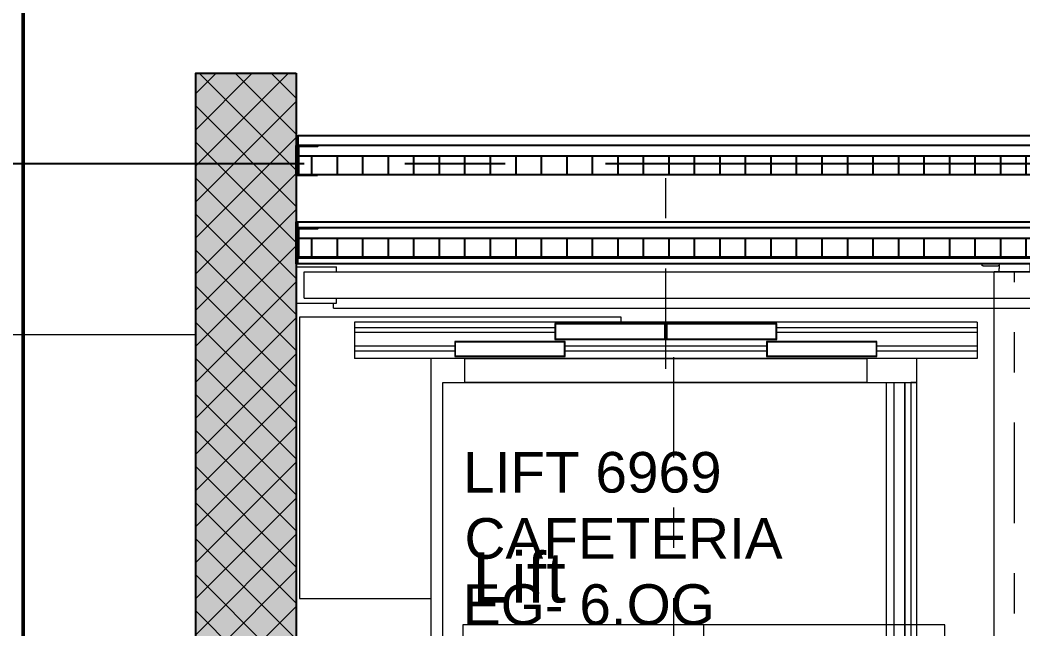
# Model space of a CAD drawing. Header units: millimetres. Extents: x -5 to 111, y -3 to 86.
# Drawn here: x 17.943 to 20.439, y 19.741 to 21.257 of the extents above; entities that cross this region are included whole.
import ezdxf

# ---------------------------------------------------------------- set-up
doc = ezdxf.new("R2010")
doc.units = ezdxf.units.MM
doc.linetypes.add('MITTE', pattern=[2, 1.25, -0.25, 0.25, -0.25])
doc.linetypes.add('STRICHPUNKT2', pattern=[0.5, 0.25, -0.125, 0, -0.125])
doc.layers.add('A1------H-', color=8, linetype='Continuous')
for name, color, linetype, lineweight in [('A1------J-', 10, 'Continuous', 50), ('A1------N-', 9, 'Continuous', 25), ('A1E00---E-', 3, 'MITTE', 25), ('A1E6----E-', 3, 'Continuous', 25), ('A1E6----H-', 5, 'Continuous', 18), ('A1I6----E-', 3, 'Continuous', 25), ('A1M11---E-', 3, 'Continuous', 25), ('A1M11---H-', 5, 'Continuous', 25), ('A1Z21---E-', 210, 'Continuous', 18), ('A1Z29---T-', 5, 'Continuous', 18)]:
    doc.layers.add(name, color=color, linetype=linetype, lineweight=lineweight)
doc.styles.add('ARIAL', font='ARIAL.TTF')

# ---------------------------------------------------------------- blocks, each defined once
blk = doc.blocks.new('Gruppe-457')
at = {"layer": 'A1I6----E-', "linetype": 'Continuous', "lineweight": 9}
for p, q in [((-30.4629, -21.8986), (-30.4629, -21.8936)), ((-30.4604, -21.8986), (-30.4629, -21.8986)), ((-30.4604, -21.8986), (-30.4234, -21.8986)), ((-30.4329, -24.3386), (-30.4329, -21.9136)), ((-30.3329, -21.9136), (-30.4329, -21.9136)), ((-30.4209, -21.8986), (-30.4234, -21.8986)), ((-30.4209, -21.8936), (-30.4209, -21.9047)), ((-30.4209, -21.9136), (-30.4209, -21.9047)), ((-30.3449, -21.8936), (-30.3449, -21.9047)), ((-30.3424, -21.8986), (-30.3449, -21.8986)), ((-30.3449, -21.9047), (-30.3449, -21.9136)), ((-30.3054, -21.8986), (-30.3424, -21.8986)), ((-30.3329, -22.6011), (-30.3329, -21.9136)), ((-30.3029, -21.8986), (-30.3054, -21.8986)), ((-30.3029, -21.8936), (-30.3029, -21.8986)), ((-30.3329, -22.7861), (-30.3329, -22.6661)), ((-30.3329, -24.3386), (-30.3329, -22.8511)), ((-30.4629, -24.3586), (-30.4629, -24.3536)), ((-30.4629, -24.3536), (-30.4604, -24.3536)), ((-30.4604, -24.3536), (-30.4234, -24.3536)), ((-30.3329, -24.3386), (-30.4329, -24.3386)), ((-30.4234, -24.3536), (-30.4209, -24.3536)), ((-30.4209, -24.3475), (-30.4209, -24.3386)), ((-30.4209, -24.3586), (-30.4209, -24.3475)), ((-30.3449, -24.3386), (-30.3449, -24.3475)), ((-30.3449, -24.3586), (-30.3449, -24.3475)), ((-30.3449, -24.3536), (-30.3424, -24.3536)), ((-30.3054, -24.3536), (-30.3424, -24.3536)), ((-30.3054, -24.3536), (-30.3029, -24.3536)), ((-30.3029, -24.3536), (-30.3029, -24.3586))]:
    blk.add_line(p, q, dxfattribs=at)
blk = doc.blocks.new('Gruppe-461')
at = {"layer": 'A1I6----E-', "linetype": 'Continuous', "lineweight": 9}
for p, q in [((-30.4754, -22.0386), (-32.0254, -22.0386)), ((-32.0254, -22.0386), (-32.0254, -22.0526)), ((-30.4754, -22.0386), (-30.4754, -22.0526)), ((-31.5264, -22.0526), (-32.0254, -22.0526)), ((-32.0254, -22.0526), (-32.0254, -22.0646)), ((-32.0254, -22.0646), (-32.0254, -22.0986)), ((-31.5264, -22.0646), (-32.0254, -22.0646)), ((-30.4754, -22.0526), (-30.9744, -22.0526)), ((-30.4754, -22.0646), (-30.9744, -22.0646)), ((-30.4754, -22.0526), (-30.4754, -22.0646)), ((-30.4754, -22.0646), (-30.4754, -22.0986)), ((-31.7759, -22.0986), (-32.0254, -22.0986)), ((-32.0254, -22.0986), (-32.0254, -22.1106)), ((-31.7759, -22.1106), (-32.0254, -22.1106)), ((-32.0254, -22.1106), (-32.0254, -22.1219)), ((-30.9999, -22.0986), (-31.5009, -22.0986)), ((-30.9999, -22.1106), (-31.5009, -22.1106)), ((-30.4754, -22.0986), (-30.7249, -22.0986)), ((-30.4754, -22.1106), (-30.7249, -22.1106)), ((-30.4754, -22.0986), (-30.4754, -22.1106)), ((-30.4754, -22.1106), (-30.4754, -22.1219)), ((-32.0254, -22.1219), (-32.0254, -22.1236)), ((-32.0254, -22.1236), (-32.0254, -22.1286)), ((-30.4754, -22.1286), (-32.0254, -22.1286)), ((-30.4754, -22.1219), (-30.4754, -22.1236)), ((-30.4754, -22.1236), (-30.4754, -22.1286))]:
    blk.add_line(p, q, dxfattribs=at)
at = {"layer": 'A1I6----E-', "linetype": 'Continuous', "lineweight": 9, "flags": 128}
for points in [[(-31.2514, -22.0416), (-31.5264, -22.0416), (-31.5264, -22.0816), (-31.2514, -22.0816)], [(-31.2529, -22.0801), (-31.2529, -22.0431), (-31.5249, -22.0431), (-31.5249, -22.0801)], [(-31.2494, -22.0416), (-31.2494, -22.0816), (-30.9744, -22.0816), (-30.9744, -22.0416)], [(-30.9759, -22.0801), (-30.9759, -22.0431), (-31.2479, -22.0431), (-31.2479, -22.0801)], [(-31.5009, -22.0866), (-31.7759, -22.0866), (-31.7759, -22.1236), (-31.5009, -22.1236)], [(-31.5024, -22.1221), (-31.5024, -22.0881), (-31.7744, -22.0881), (-31.7744, -22.1221)], [(-30.9999, -22.0866), (-30.9999, -22.1236), (-30.7249, -22.1236), (-30.7249, -22.0866)], [(-30.9984, -22.1221), (-30.7264, -22.1221), (-30.7264, -22.0881), (-30.9984, -22.0881)]]:
    blk.add_lwpolyline(points, close=True, dxfattribs=at)
blk = doc.blocks.new('Gruppe-463')
at = {"layer": 'A1I6----E-', "linetype": 'Continuous', "lineweight": 9}
for p, q in [((-32.1704, -21.9011), (-32.0704, -21.9011)), ((-32.1504, -21.9786), (-32.1504, -21.9136)), ((-32.1504, -21.9136), (-28.2204, -21.9136)), ((-32.0704, -21.9136), (-32.0704, -21.9011)), ((-32.1504, -21.9786), (-28.2204, -21.9786)), ((-32.0704, -21.9911), (-32.0704, -21.9786)), ((-32.1704, -21.9911), (-32.0704, -21.9911)), ((-32.0779, -22.0036), (-32.0779, -21.9911)), ((-32.0779, -22.0036), (-28.6879, -22.0036))]:
    blk.add_line(p, q, dxfattribs=at)
blk = doc.blocks.new('Gruppe-465')
at = {"layer": 'A1I6----E-', "linetype": 'Continuous', "lineweight": 9}
for p, q in [((-31.7504, -22.1286), (-30.7504, -22.1286)), ((-30.7504, -22.1886), (-31.7504, -22.1886)), ((-31.7504, -22.1886), (-30.7504, -22.1886)), ((-30.7019, -22.1886), (-30.7019, -24.0636)), ((-30.6819, -24.0636), (-30.6819, -22.1886)), ((-30.6554, -24.0636), (-30.6554, -22.1886)), ((-30.6554, -22.1886), (-30.6554, -24.0636)), ((-30.7504, -24.0636), (-31.7504, -24.0636)), ((-31.7504, -24.0636), (-30.7504, -24.0636)), ((-30.7504, -24.1236), (-31.7504, -24.1236))]:
    blk.add_line(p, q, dxfattribs=at)
for points in [[(-31.7504, -24.0636), (-31.8054, -24.0636), (-31.8054, -22.1886), (-31.7504, -22.1886), (-31.7504, -22.1286), (-31.8354, -22.1286), (-31.8354, -24.1236), (-31.7504, -24.1236)], [(-30.7504, -22.1886), (-30.6254, -22.1886), (-30.6254, -22.1286), (-30.7504, -22.1286)], [(-30.6254, -22.1886), (-30.6404, -22.1886), (-30.6404, -24.0636), (-30.6254, -24.0636)], [(-30.6254, -24.0636), (-30.7504, -24.0636), (-30.7504, -24.1236), (-30.6254, -24.1236)]]:
    blk.add_lwpolyline(points, close=True, dxfattribs=at)
blk = doc.blocks.new('Gruppe-466')
at = {"layer": 'A1I6----E-', "linetype": 'STRICHPUNKT2', "lineweight": 9}
for p, q in [((-31.2504, -22.1546), (-31.2504, -21.5823)), ((-30.3829, -24.3386), (-30.3829, -21.9136)), ((-31.2304, -24.1753), (-31.2304, -22.0883))]:
    blk.add_line(p, q, dxfattribs=at)
at = {"layer": 'A1I6----E-', "linetype": 'Continuous', "lineweight": 9}
blk.add_lwpolyline([(-31.3619, -22.0386), (-31.3619, -22.0261), (-32.1619, -22.0261), (-32.1619, -22.7261), (-31.8354, -22.7261)], dxfattribs=at)
at = {"layer": 'A1I6----E-'}
for name in ['Gruppe-463', 'Gruppe-457', 'Gruppe-461', 'Gruppe-465']:
    blk.add_blockref(name, (0, 0), dxfattribs=at)
blk = doc.blocks.new('bbl-raumstempel')
for points in [[(0, 0), (0, -0.45), (1.2, -0.45), (1.2, 0), (0, 0)], [(0.6, -0.45), (0.6, 0)], [(0.6, -0.15), (1.2, -0.15)], [(0.6, -0.3), (1.2, -0.3)], [(1.2, -0.3), (1.2, -0.45)]]:
    blk.add_lwpolyline(points)
at = {"style": 'ARIAL'}
for s, p in [('FB:', (0.6318, -0.1083)), ('RB:', (0.6318, -0.2583)), ('FL:', (0.6318, -0.4083)), ('B:', (0.0282, -0.6971)), ('W:', (0.0282, -0.8221)), ('D:', (0.0282, -0.9478))]:
    blk.add_text(s, height=0.075, dxfattribs=at).set_placement(p)
for tag, p, height in [('RAUMBEZ', (0.0233, 0.0555), 0.125), ('FB', (0.8201, -0.1083), 0.075), ('RNR1', (0.0233, -0.285), 0.125), ('RB', (0.8201, -0.2583), 0.075), ('FLAECHE', (0.8201, -0.4083), 0.075), ('RNR2', (0.0233, -0.5428), 0.075), ('B', (0.1756, -0.6971), 0.075), ('W', (0.1756, -0.8221), 0.075), ('D', (0.1756, -0.9478), 0.075)]:
    blk.add_attdef(tag, p, '', height=height, dxfattribs=at)
blk = doc.blocks.new('2011.DM.04.020V', base_point=(22.6, 18.185))
at = {"layer": 'A1Z21---E-'}
blk.add_lwpolyline([(22.6, 18.185), (18.63, 18.185), (18.63, 20.65), (22.3875, 20.65), (22.6, 20.65)], close=True, dxfattribs=at)
at = {"layer": 'A1Z21---E-', "style": 'ARIAL', "flags": 1}
blk.add_attdef('C_NUMBER', (22.6, 18.185), '', height=10, dxfattribs=at)
blk = doc.blocks.new('2011.DM.04.025V', base_point=(44.845, 13.53))
at = {"layer": 'A1Z21---E-'}
blk.add_lwpolyline([(16.9762, 20.4745), (18.38, 20.4745), (18.38, 18.08), (18.435, 18.08), (18.435, 15.635)], dxfattribs=at)
at = {"layer": 'A1Z21---E-', "style": 'ARIAL', "flags": 1}
blk.add_attdef('C_NUMBER', (44.845, 13.53), '', height=10, dxfattribs=at)
blk = doc.blocks.new('2011.DM.04.049V', base_point=(35.55, 47.1039))
at = {"layer": 'A1Z21---E-'}
blk.add_lwpolyline([(15.0674, 20.4745), (18.38, 20.4745), (18.38, 21.125), (18.63, 21.125), (18.63, 20.97), (22.3875, 20.97), (22.3875, 21.125), (22.8375, 21.125), (22.8375, 20.97), (29.8575, 20.97), (29.8625, 20.97), (29.8625, 21.125), (30.3125, 21.125), (30.3125, 20.97), (30.65, 20.97), (30.65, 20.9625), (30.65, 20.6995), (37.375, 20.7)], dxfattribs=at)
at = {"layer": 'A1Z21---E-', "style": 'ARIAL', "flags": 1}
blk.add_attdef('C_NUMBER', (35.55, 47.1039), '', height=10, dxfattribs=at)

msp = doc.modelspace()

# ---------------------------------------------------------------- hatches: boundary and pattern name
at = {"layer": 'A1------H-'}
msp.add_hatch(color=256, dxfattribs=at).paths.add_polyline_path([(18.38, 21.125), (18.63, 21.125), (18.63, 18.08), (18.38, 18.08)])
at = {"layer": 'A1E6----H-'}
h = msp.add_hatch(dxfattribs=at)
h.set_pattern_fill('ANSI37', color=256, scale=0.02, style=0)
h.paths.add_polyline_path([(18.38, 18.08), (18.38, 21.125), (18.63, 21.125), (18.63, 18.08)])
at = {"layer": 'A1M11---H-'}
h = msp.add_hatch(dxfattribs=at)
h.set_pattern_fill('ANSI31', color=256, scale=0.02, angle=45, style=0)
h.paths.add_polyline_path([(18.636, 20.8722), (18.636, 20.9192), (22.3815, 20.9192), (22.3815, 20.8722)])
h = msp.add_hatch(dxfattribs=at)
h.set_pattern_fill('ANSI31', color=256, scale=0.02, angle=45, style=0)
h.paths.add_polyline_path([(18.636, 20.6673), (18.636, 20.7143), (22.3815, 20.7143), (22.3815, 20.6673)])

# ---------------------------------------------------------------- linework, layer by layer
at = {"layer": 'A1------J-', "flags": 128}
msp.add_lwpolyline([(25.188, 40.2), (25.188, 26.04), (17.95, 26.04), (17.95, 2.5), (17.29, 2.5)], dxfattribs=at)
at = {"layer": 'A1E00---E-'}
msp.add_line((1.4, 20.9), (89.8, 20.9), dxfattribs=at)
at = {"layer": 'A1E6----E-', "flags": 128}
msp.add_lwpolyline([(18.63, 21.125), (18.63, 18.08), (18.38, 18.08), (18.38, 21.125)], close=True, dxfattribs=at)
at = {"layer": 'A1M11---E-'}
for points in [[(18.635, 20.97), (22.3825, 20.97), (22.3825, 20.945), (18.635, 20.945)], [(18.63, 20.945), (18.633, 20.945), (18.633, 20.87), (18.63, 20.87)], [(18.683, 20.87), (18.633, 20.87), (18.633, 20.945), (18.683, 20.945), (18.683, 20.9427), (18.636, 20.9427), (18.636, 20.8722), (18.683, 20.8722)], [(18.636, 20.9192), (22.3815, 20.9192), (22.3815, 20.8722), (18.636, 20.8722)], [(18.63, 20.755), (18.633, 20.755), (18.633, 20.65), (18.63, 20.65)], [(18.633, 20.755), (22.3845, 20.755), (22.3845, 20.74), (18.633, 20.74)], [(18.683, 20.665), (18.633, 20.665), (18.633, 20.74), (18.683, 20.74), (18.683, 20.7378), (18.636, 20.7378), (18.636, 20.6673), (18.683, 20.6673)], [(18.636, 20.7143), (22.3815, 20.7143), (22.3815, 20.6673), (18.636, 20.6673)], [(18.633, 20.665), (22.3845, 20.665), (22.3845, 20.65), (18.633, 20.65)]]:
    msp.add_lwpolyline(points, close=True, dxfattribs=at)

# ---------------------------------------------------------------- block references
at = {"layer": 'A1I6----E-'}
msp.add_blockref('Gruppe-466', (50.8004, 42.5436), dxfattribs=at)
at = {"layer": 'A1Z21---E-'}
for name, p in [('2011.DM.04.049V', (35.55, 47.1039)), ('2011.DM.04.025V', (44.845, 13.53)), ('2011.DM.04.020V', (22.6, 18.185))]:
    msp.add_blockref(name, p, dxfattribs=at)
at = {"layer": 'A1Z29---T-'}
msp.add_blockref('bbl-raumstempel', (19.0447, 19.7515), dxfattribs=at).add_auto_attribs({'FLAECHE': '9.79', 'RAUMBEZ': 'Lift', 'RNR1': '04.058', 'RNR2': '2011.DM.04.020V', 'B': 'CNS', 'W': 'CNS', 'D': 'CNS'})

# ---------------------------------------------------------------- texts
at = {"layer": 'A1------N-', "style": 'ARIAL'}
for s, p in [('LIFT 6969', (19.0455, 20.0808)), ('CAFETERIA', (19.0488, 19.9162)), ('EG- 6.OG', (19.0447, 19.7515))]:
    msp.add_text(s, height=0.10102, rotation=360, dxfattribs=at).set_placement(p)

doc.saveas('drawing.dxf')
